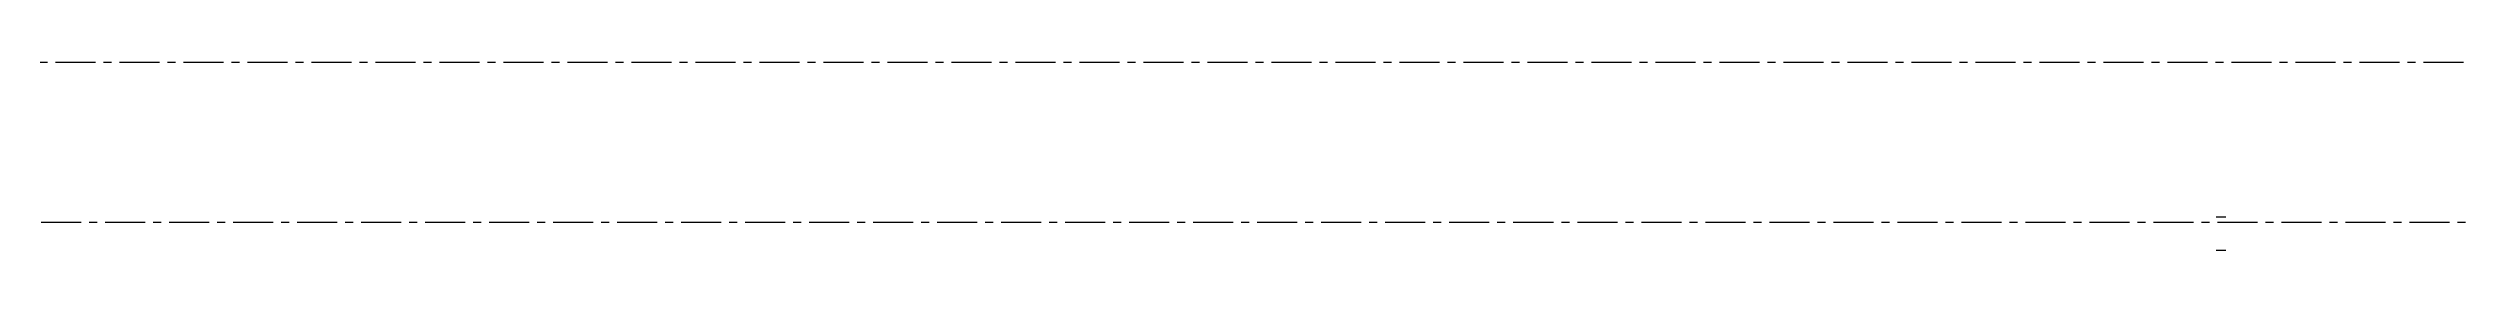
# Model space of a CAD drawing. Extents: x -662 to 7167, y -426 to 2826.
# Drawn here: x 2072 to 2825, y 1059 to 1118 of the extents above; entities that cross this region are included whole.
import ezdxf
from ezdxf.enums import TextEntityAlignment as Align

# ---------------------------------------------------------------- set-up
doc = ezdxf.new("R2010")
doc.units = 0
doc.header["$LTSCALE"] = 10
doc.linetypes.add('G02-1-PRDXXXX-E-MET-01-P01-01$0$CENTER', pattern=[2, 1.25, -0.25, 0.25, -0.25])
doc.layers.add('G02-1-PRDXXXX-E-MEQP-01-P01-01$0$EQ INST-HTpwr', color=9, linetype='Continuous')
doc.layers.add('G02-1-PRDXXXX-E-MET-01-P01-01$0$CL_CABLE TRAY INST', color=200, linetype='G02-1-PRDXXXX-E-MET-01-P01-01$0$CENTER')
doc.styles.add('G02-1-PRDXXXX-E-MEQP-01-P01-01$0$Standard', font='Franklin%20Gothic%20Medium%20Cond%20Regular.ttf')

# ---------------------------------------------------------------- blocks, each defined once
blk = doc.blocks.new('*U141')
at = {"layer": 'DEFPOINTS', "extrusion": (1, 0, -2.22045e-16)}
for p, q in [((0, 1.5), (0, -1.5)), ((0, 0, 1.5), (0, 0, -1.5)), ((10.52, 1.5), (10.52, -1.5))]:
    blk.add_line(p, q, dxfattribs=at)
at = {"layer": 'DEFPOINTS', "extrusion": (1, 0, -2.22045e-16), "style": 'G02-1-PRDXXXX-E-MEQP-01-P01-01$0$Standard'}
for tag, p in [('E-TAG', (0, 0, 10.52)), ('E-G.DESCRIPTION', (-4.25, 0, 10.52)), ('E-BOM#', (-8.51, 0, 10.52)), ('E-D.DESCRIPTION', (-12.76, 0, 10.52)), ('E-MANUFACTURER', (-17.01, 0, 10.52)), ('E-CATALOG#', (-21.26, 0, 10.52)), ('E-DIMENSIONS', (-25.52, 0, 10.52)), ('E-PANEL#', (-29.77, 0, 10.52)), ('E-CIRCUIT#', (-34.02, 0, 10.52))]:
    blk.add_attdef(tag, text='', height=2.5, rotation=270, dxfattribs=at).set_placement(p, align=Align.TOP_LEFT)

msp = doc.modelspace()

# ---------------------------------------------------------------- linework, layer by layer
at = {"layer": 'G02-1-PRDXXXX-E-MET-01-P01-01$0$CL_CABLE TRAY INST'}
for p, q in [((4326.3, 1118.38, 2217.89), (1326.3, 1118.38, 2217.89)), ((2981.86, 1068.28, 63.5), (-18.14, 1068.28, 63.5))]:
    msp.add_line(p, q, dxfattribs=at)

# ---------------------------------------------------------------- block references
at = {"layer": 'G02-1-PRDXXXX-E-MEQP-01-P01-01$0$EQ INST-HTpwr'}
ref = msp.add_blockref('*U141', (2750.5, 1070, 1168.7), dxfattribs=dict(at, rotation=270))
ref.add_attrib('E-TAG', 'HTPK-FG-P0106-1/2', dxfattribs={"layer": 'DEFPOINTS', "extrusion": (-2.22045e-16, -1, -1.60812e-16), "height": 2.5, "rotation": 270, "style": 'G02-1-PRDXXXX-E-MEQP-01-P01-01$0$Standard'}).set_placement((2750.5, 1168.7, -1059.48), align=Align.TOP_LEFT)
ref.add_attrib('E-G.DESCRIPTION', 'POWER KIT', dxfattribs={"layer": 'DEFPOINTS', "extrusion": (-2.22045e-16, -1, -1.60812e-16), "height": 2.5, "rotation": 270, "style": 'G02-1-PRDXXXX-E-MEQP-01-P01-01$0$Standard'}).set_placement((2746.25, 1168.7, -1059.48), align=Align.TOP_LEFT)
ref.add_attrib('E-BOM#', '2', dxfattribs={"layer": 'DEFPOINTS', "extrusion": (-2.22045e-16, -1, -1.60812e-16), "height": 2.5, "rotation": 270, "style": 'G02-1-PRDXXXX-E-MEQP-01-P01-01$0$Standard'}).set_placement((2741.99, 1168.7, -1059.48), align=Align.TOP_LEFT)
ref.add_attrib('E-D.DESCRIPTION', 'TERMINATOR POWER CONNECTION KIT', dxfattribs={"layer": 'DEFPOINTS', "extrusion": (-2.22045e-16, -1, -1.60812e-16), "height": 2.5, "rotation": 270, "style": 'G02-1-PRDXXXX-E-MEQP-01-P01-01$0$Standard'}).set_placement((2737.74, 1168.7, -1059.48), align=Align.TOP_LEFT)
ref.add_attrib('E-MANUFACTURER', 'THERMON', dxfattribs={"layer": 'DEFPOINTS', "extrusion": (-2.22045e-16, -1, -1.60812e-16), "height": 2.5, "rotation": 270, "style": 'G02-1-PRDXXXX-E-MEQP-01-P01-01$0$Standard'}).set_placement((2733.49, 1168.7, -1059.48), align=Align.TOP_LEFT)
ref.add_attrib('E-CATALOG#', 'DP', dxfattribs={"layer": 'DEFPOINTS', "extrusion": (-2.22045e-16, -1, -1.60812e-16), "height": 2.5, "rotation": 270, "style": 'G02-1-PRDXXXX-E-MEQP-01-P01-01$0$Standard'}).set_placement((2729.24, 1168.7, -1059.48), align=Align.TOP_LEFT)
ref.add_attrib('E-PANEL#', 'HTP-I01', dxfattribs={"layer": 'DEFPOINTS', "extrusion": (-2.22045e-16, -1, -1.60812e-16), "height": 2.5, "rotation": 270, "style": 'G02-1-PRDXXXX-E-MEQP-01-P01-01$0$Standard'}).set_placement((2720.73, 1168.7, -1059.48), align=Align.TOP_LEFT)
ref.add_attrib('E-CIRCUIT#', 'XX', dxfattribs={"layer": 'DEFPOINTS', "extrusion": (-2.22045e-16, -1, -1.60812e-16), "height": 2.5, "rotation": 270, "style": 'G02-1-PRDXXXX-E-MEQP-01-P01-01$0$Standard'}).set_placement((2716.48, 1168.7, -1059.48), align=Align.TOP_LEFT)

doc.saveas('drawing.dxf')
